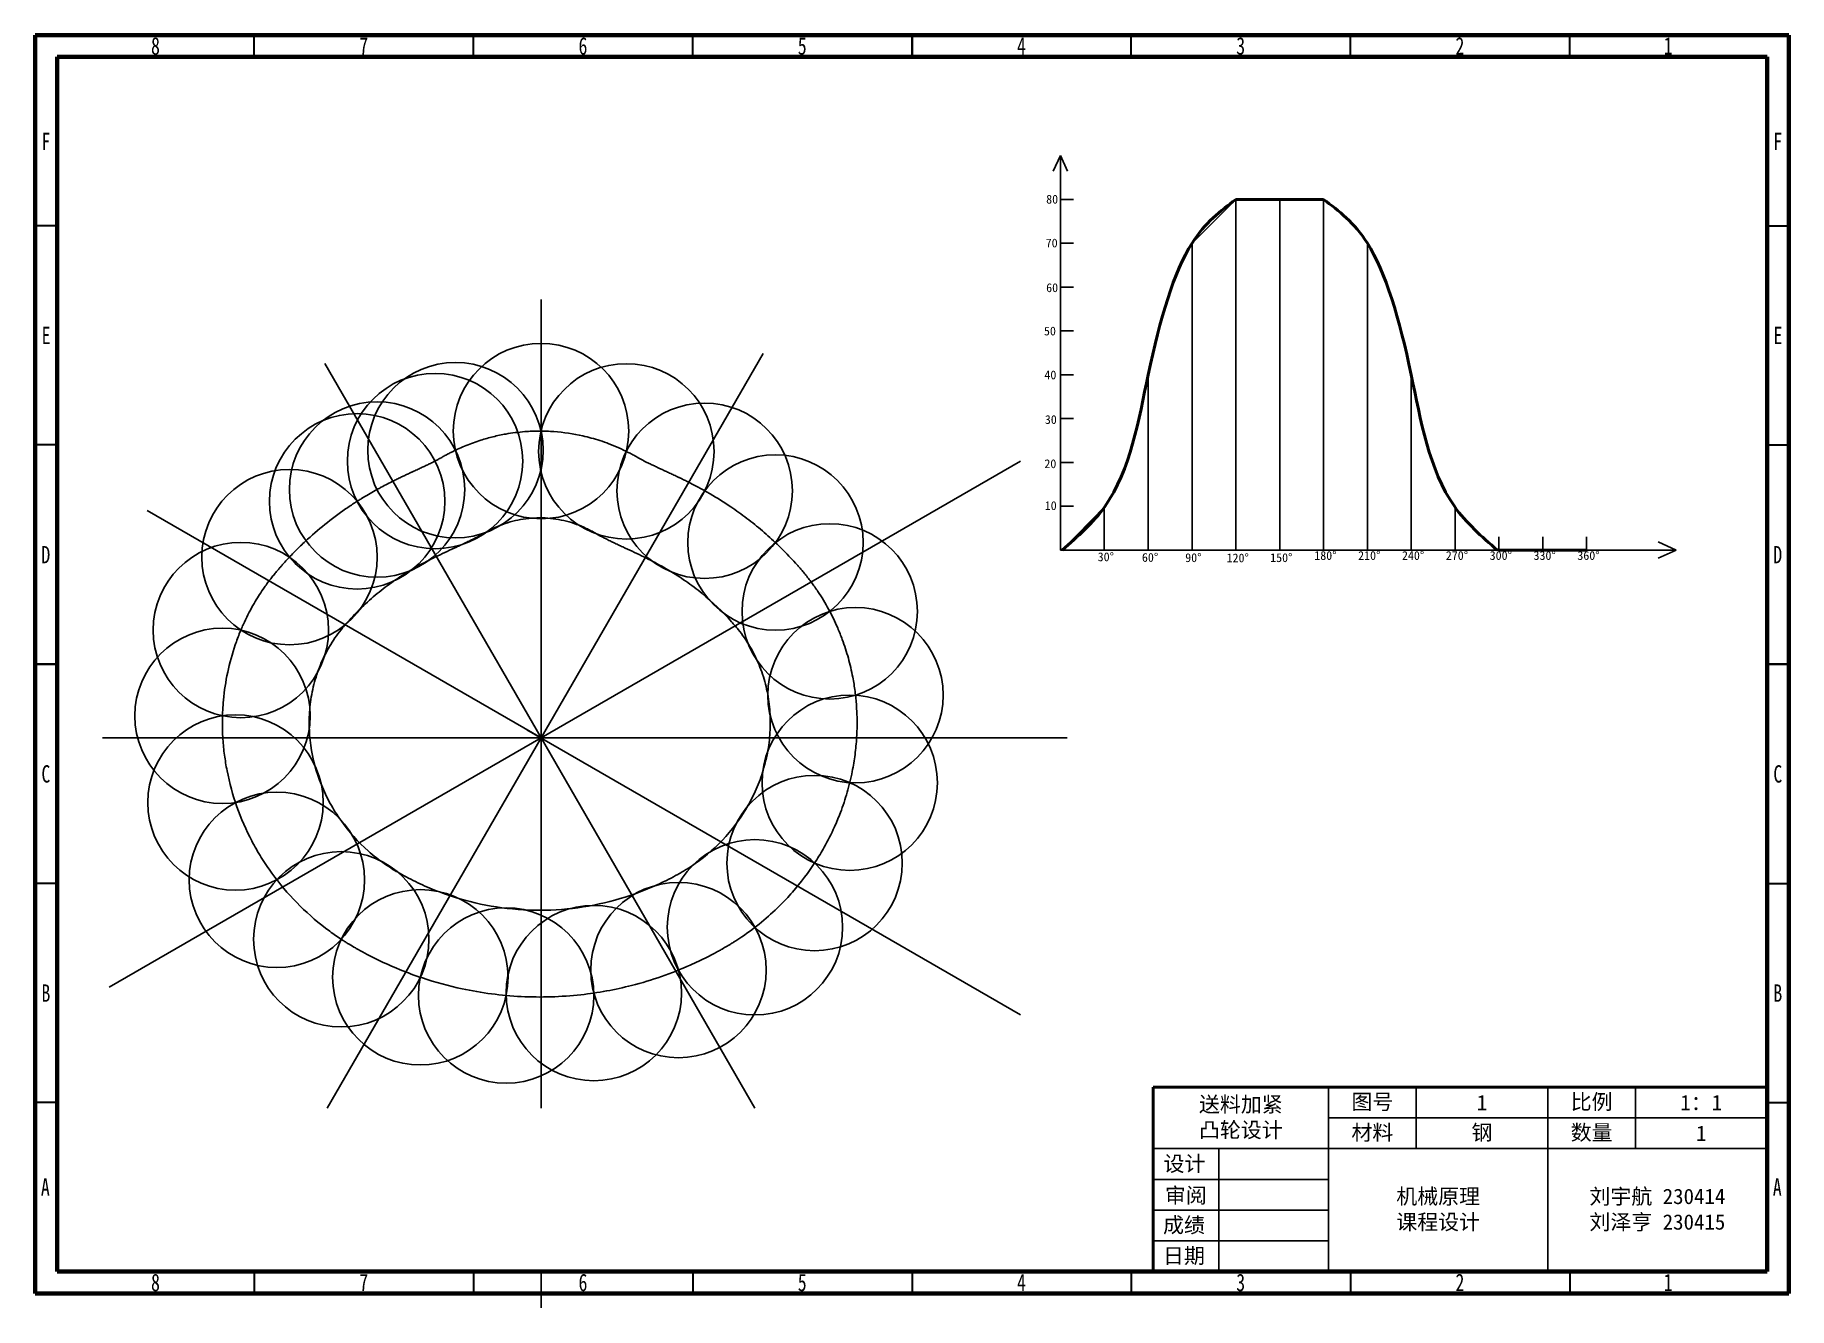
# Model space of a CAD drawing. Header units: millimetres. Extents: x 15 to 4296, y 2 to 2183.
# Drawn here: x 15 to 415, y 1.7 to 292 of the extents above.
import ezdxf

# ---------------------------------------------------------------- set-up
doc = ezdxf.new("R2010")
doc.units = ezdxf.units.MM
doc.layers.get('Defpoints').update_dxf_attribs({"lineweight": 50})
doc.styles.add('SLDTEXTSTYLE0', font='TXT', dxfattribs={"width": 0.75})

# ---------------------------------------------------------------- blocks, each defined once
blk = doc.blocks.new('*U15')
blk.add_line((0, -1.5), (0, 1.5))
blk = doc.blocks.new('*U16')
at = {"color": 0, "linetype": 'ByBlock', "lineweight": -2, "transparency": 16777216}
for p in [(0, 0), (10, 0), (20, 0), (30, 0), (40, 0), (50, 0), (60, 0), (70, 0), (80, 0), (90, 0), (100, 0), (110, 0)]:
    blk.add_blockref('*U15', p, dxfattribs=at)
blk = doc.blocks.new('*U17')
blk.add_line((-1.5, 0), (1.5, 0))
blk = doc.blocks.new('*U18')
at = {"color": 0, "linetype": 'ByBlock', "lineweight": -2, "transparency": 16777216}
for p in [(0, 70, 70), (0, 60, 60), (0, 50, 50), (0, 40, 40), (0, 30, 30), (0, 20, 20), (0, 10, 10), (0, 0)]:
    blk.add_blockref('*U17', p, dxfattribs=at)
blk = doc.blocks.new('zuobiaoxi')
for p, q in [((16.52, -7.26), (14.88, -10.84)), ((16.52, -97.26), (16.52, -7.26)), ((16.52, -7.26), (18.09, -10.84)), ((46.53, -27.26, 25), (56.52, -17.26)), ((56.52, -97.26), (56.52, -17.26)), ((66.52, -97.26), (66.52, -17.26)), ((76.52, -97.26), (76.52, -17.26)), ((46.52, -97.26), (46.53, -27.26, 25)), ((86.52, -97.26), (86.52, -27.26)), ((36.52, -97.26), (36.52, -57.26)), ((96.52, -97.26), (96.52, -57.26)), ((36.43, -77.26, 10), (36.52, -77.26, 10)), ((16.92, -97.26), (26.68, -87.26, 5)), ((26.52, -97.26), (26.52, -87.42)), ((106.52, -97.26), (106.52, -87.48)), ((156.92, -97.26), (152.84, -95.36)), ((16.52, -97.26), (136.52, -97.26)), ((16.52, -97.26), (26.52, -97.26)), ((16.52, -97.26), (16.52, -97.26)), ((16.52, -97.26), (16.52, -97.26)), ((16.52, -97.26), (16.52, -97.26)), ((16.52, -97.26), (16.52, -97.26)), ((16.52, -97.26), (16.52, -97.26)), ((16.52, -97.26), (16.52, -97.26)), ((16.52, -97.26), (16.52, -97.26)), ((16.52, -97.26), (26.52, -97.26)), ((136.52, -97.26), (156.92, -97.26)), ((156.92, -97.26), (152.84, -99.1))]:
    blk.add_line(p, q)
at = {"layer": 'Defpoints'}
for p, q in [((56.52, -17.26), (76.52, -17.26)), ((116.52, -97.26), (136.52, -97.26))]:
    blk.add_line(p, q, dxfattribs=at)
for points in [[(16.92, -97.26), (26.68, -87.26, 5), (36.52, -57.26), (46.53, -27.26, 25), (56.52, -17.26)], [(116.12, -97.26), (106.36, -87.26, 5), (96.52, -57.26), (86.51, -27.26, 25), (76.52, -17.26)]]:
    blk.add_spline(points, degree=3, dxfattribs=at)
for name, p in [('*U18', (18.02, -87.26)), ('*U16', (26.52, -95.76))]:
    blk.add_blockref(name, p)
at = {"char_height": 2, "attachment_point": 1}
for s, width, insert in [('{\\fFangSong|b0|i0|c134|p49;80}', 4.8447, (13.26, -16.23)), ('{\\fFangSong|b0|i0|c134|p49;70}', 4.441, (13.16, -26.22)), ('{\\fFangSong|b0|i0|c134|p49;60}', 4.2391, (13.26, -36.41)), ('{\\fFangSong|b0|i0|c134|p49;50}', 4.9753, (12.76, -46.29)), ('{\\fFangSong|b0|i0|c134|p49;40}', 3.0576, (12.86, -56.3)), ('{\\fFangSong|b0|i0|c134|p49;30}', 5.0789, (12.96, -66.49)), ('{\\fFangSong|b0|i0|c134|p49;20}', 4.8771, (12.85, -76.56)), ('{\\fFangSong|b0|i0|c134|p49;10}', 4.7197, (12.94, -86.12)), ('{\\fSTFangsong|b0|i0|c134|p2;30°}', 9.3727, (25.01, -97.8)), ('{\\fSTFangsong|b0|i0|c134|p2;60°}', 4.3919, (35.1, -97.93)), ('{\\fSTFangsong|b0|i0|c134|p2;90°}', 4.3919, (44.97, -97.99)), ('{\\fSTFangsong|b0|i0|c134|p2;120°}', 4.3919, (54.41, -98.05)), ('{\\fSTFangsong|b0|i0|c134|p2;150°}', 4.3919, (64.35, -97.99)), ('{\\fSTFangsong|b0|i0|c134|p2;180°}', 4.3919, (74.41, -97.5)), ('{\\fFangSong|b0|i0|c134|p49;210°}', 4.3919, (84.41, -97.5)), ('{\\fFangSong|b0|i0|c134|p49;240°}', 4.3919, (94.41, -97.5)), ('{\\fFangSong|b0|i0|c0|p49;270°}', 4.3919, (104.41, -97.5)), ('{\\fFangSong|b0|i0|c134|p49;300°}', 4.3919, (114.41, -97.5)), ('{\\fFangSong|b0|i0|c134|p49;330°}', 4.3919, (124.41, -97.5)), ('{\\fFangSong|b0|i0|c134|p49;360°}', 4.3919, (134.41, -97.5))]:
    blk.add_mtext_dynamic_manual_height_columns(s, width=width, gutter_width=17.5, heights=[0], dxfattribs=dict(at, insert=insert))
blk = doc.blocks.new('zuobiaoxi2')
blk.add_blockref('zuobiaoxi', (232.34, 271.79))
blk = doc.blocks.new('zuobiaoxi1')
blk.add_blockref('zuobiaoxi2', (0, 0))
blk = doc.blocks.new('标题')
for p, q in [((310, 38), (310, 52)), ((330, 52), (330, 38)), ((360, 52), (360, 38)), ((380, 52), (380, 38)), ((310, 45), (410, 45)), ((270, 38), (310, 38)), ((310, 38), (410, 38)), ((310, 31), (270, 31)), ((310, 24), (270, 24)), ((270, 17), (310, 17))]:
    blk.add_line(p, q)
at = {"layer": 'Defpoints'}
blk.add_line((270, 52), (410, 52), dxfattribs=at)
at = {"char_height": 3.5, "attachment_point": 5}
for s, width, insert in [('{\\fFangSong|b0|i0|c134|p49;送料加紧\\P凸轮设计}', 40, (290, 45)), ('{\\fFangSong|b0|i0|c134|p49;图号}', 20, (320, 48.5)), ('{\\fFangSong|b0|i0|c134|p49;1}', 30, (345, 48.5)), ('{\\fFangSong|b0|i0|c134|p49;比例}', 20, (370, 48.5)), ('{\\fFangSong|b0|i0|c134|p49;1：1}', 30, (395, 48.5)), ('{\\fFangSong|b0|i0|c134|p49;材料}', 20, (320, 41.5)), ('{\\fFangSong|b0|i0|c134|p49;数量}', 20, (370, 41.5)), ('{\\fFangSong|b0|i0|c134|p49;1}', 30, (395, 41.5)), ('{\\fFangSong|b0|i0|c134|p49;设计}', 20, (277.15, 34.38)), ('{\\fFangSong|b0|i0|c134|p49;审阅}', 20, (277.45, 27.14)), ('{\\fFangSong|b0|i0|c134|p49;机械原理\\P课程设计}', 50, (335, 24)), ('{\\fFangSong|b0|i0|c134|p49;刘宇航 230414\\P刘泽亨 230415}', 50, (385, 24)), ('{\\fFangSong|b0|i0|c134|p49;成绩}', 20, (277.03, 20.38)), ('{\\fFangSong|b0|i0|c134|p49;日期}', 20, (277.03, 13.38))]:
    blk.add_mtext_dynamic_manual_height_columns(s, width=width, gutter_width=17.5, heights=[0], dxfattribs=dict(at, insert=insert))

msp = doc.modelspace()

# ---------------------------------------------------------------- linework, layer by layer
at = {"color": 7, "linetype": 'Continuous', "lineweight": 70}
for p, q in [((15, 5), (15, 292)), ((15, 292), (415, 292)), ((415, 292), (415, 5)), ((20, 10), (20, 287)), ((20, 287), (410, 287)), ((410, 287), (410, 10)), ((410, 10), (20, 10)), ((415, 5), (15, 5))]:
    msp.add_line(p, q, dxfattribs=at)
at = {"color": 7, "linetype": 'Continuous', "lineweight": 35}
for p, q in [((65, 287), (65, 292)), ((115, 287), (115, 292)), ((165, 287), (165, 292)), ((215, 292), (215, 287)), ((215, 287), (215, 292)), ((265, 287), (265, 292)), ((315, 287), (315, 292)), ((365, 287), (365, 292)), ((20, 248.5), (15, 248.5)), ((410, 248.5), (415, 248.5)), ((20, 198.5), (15, 198.5)), ((410, 198.5), (415, 198.5)), ((15, 148.5), (20, 148.5)), ((20, 148.5), (15, 148.5)), ((415, 148.5), (410, 148.5)), ((410, 148.5), (415, 148.5)), ((20, 98.5), (15, 98.5)), ((410, 98.5), (415, 98.5)), ((20, 48.5), (15, 48.5)), ((410, 48.5), (415, 48.5)), ((65, 10), (65, 5)), ((115, 10), (115, 5)), ((165, 10), (165, 5)), ((215, 10), (215, 5)), ((265, 10), (265, 5)), ((315, 10), (315, 5)), ((365, 10), (365, 5))]:
    msp.add_line(p, q, dxfattribs=at)
for p, q in [((130.39, 231.67), (130.39, 47.22)), ((81.08, 217.09), (130.39, 131.67)), ((130.39, 131.67), (181.03, 219.38)), ((130.39, 131.67), (239.74, 194.8)), ((130.39, 131.67), (40.58, 183.53)), ((127.18, 133.53), (239.77, 68.53)), ((30.39, 131.67), (250.39, 131.67)), ((130.39, 131.67), (31.89, 74.8)), ((81.63, 47.22), (130.39, 131.67)), ((130.39, 131.67), (179.15, 47.22)), ((285, 38), (285, 10)), ((310, 38), (310, 10)), ((360, 38), (360, 10)), ((130.39, 10), (130.39, 1.67))]:
    msp.add_line(p, q)
for centre in [(130.39, 201.67), (110.87, 197.31), (149.85, 197.05), (106.22, 194.83), (93, 188.34), (167.71, 188.06), (88.45, 185.65), (183.86, 176.25), (73.02, 172.93), (196.24, 160.55), (61.93, 156.29), (202.12, 141.43), (57.74, 136.73), (200.8, 121.47), (60.7, 116.95), (192.78, 103.15), (70.15, 99.32), (179.18, 88.49), (84.84, 85.75), (102.87, 77.09), (161.73, 78.73), (122.43, 72.94), (142.42, 73.49)]:
    msp.add_circle(centre, 20)
at = {"color": 7, "linetype": 'Continuous'}
msp.add_open_spline([(106.22, 194.83), (106.48, 194.96), (106.72, 195.1), (107.07, 195.28), (107.17, 195.34), (107.34, 195.43), (107.41, 195.47), (107.51, 195.53), (107.54, 195.54), (107.59, 195.57), (107.61, 195.58), (107.7, 195.63), (107.8, 195.69), (107.99, 195.8), (108.03, 195.83), (108.16, 195.9), (108.22, 195.93), (108.41, 196.04), (108.53, 196.11), (108.91, 196.31), (109.16, 196.45), (109.67, 196.71), (109.92, 196.84), (110.69, 197.23), (111.21, 197.48), (112.27, 197.95), (112.8, 198.18), (114.42, 198.84), (115.53, 199.24), (117.58, 199.89), (118.52, 200.16), (120.43, 200.62), (121.4, 200.83), (123.8, 201.25), (125.24, 201.43), (127.8, 201.63), (128.92, 201.67), (131.14, 201.68), (132.24, 201.64), (135.55, 201.39), (137.76, 201.06), (141.22, 200.28), (142.52, 199.93), (144.5, 199.29), (145.2, 199.04), (147.41, 198.21), (148.88, 197.55), (150.58, 196.68), (150.86, 196.54), (151.41, 196.25), (151.68, 196.09), (152.03, 195.9), (152.11, 195.86), (152.23, 195.79), (152.29, 195.75), (152.43, 195.67), (152.5, 195.63), (152.63, 195.56), (152.73, 195.5), (152.94, 195.38), (153.04, 195.33), (153.36, 195.15), (153.58, 195.04), (153.99, 194.82), (154.19, 194.72), (154.5, 194.56), (154.62, 194.5), (154.84, 194.4), (154.96, 194.34), (155.22, 194.21), (155.36, 194.14), (155.76, 193.95), (156, 193.84), (156.4, 193.65), (156.55, 193.57), (156.89, 193.42), (157.06, 193.34), (157.5, 193.13), (157.75, 193.02), (158.26, 192.78), (158.51, 192.66), (158.93, 192.47), (159.08, 192.4), (159.55, 192.18), (159.88, 192.03), (160.54, 191.72), (160.87, 191.56), (161.41, 191.31), (161.62, 191.2), (161.9, 191.07), (161.97, 191.03), (162.11, 190.97), (162.19, 190.93), (162.4, 190.83), (162.54, 190.76), (162.97, 190.55), (163.25, 190.41), (163.8, 190.13), (164.06, 190), (164.5, 189.78), (164.7, 189.68), (165.08, 189.48), (165.28, 189.37), (165.86, 189.07), (166.25, 188.86), (167.42, 188.23), (168.2, 187.78), (170.57, 186.41), (172.13, 185.43), (174.3, 183.97), (174.92, 183.54), (176.14, 182.67), (176.75, 182.22), (178.55, 180.85), (179.73, 179.91), (182.02, 177.95), (183.14, 176.94), (184.76, 175.39), (185.28, 174.88), (186.82, 173.32), (187.82, 172.26), (188.97, 170.96), (189.16, 170.75), (189.44, 170.43), (189.54, 170.31), (189.72, 170.1), (189.82, 169.99), (190.13, 169.63), (190.36, 169.35), (190.89, 168.7), (191.13, 168.39), (191.62, 167.76), (191.87, 167.44), (192.59, 166.46), (193.07, 165.79), (194.41, 163.78), (195.22, 162.43), (196.35, 160.35), (196.72, 159.64), (197.41, 158.21), (197.74, 157.49), (198.43, 155.89), (198.78, 155.02), (199.37, 153.43), (199.61, 152.73), (200.07, 151.31), (200.28, 150.59), (200.88, 148.44), (201.22, 147), (201.7, 144.47), (201.87, 143.38), (202.16, 141.2), (202.26, 140.11), (202.46, 137.27), (202.5, 135.52), (202.44, 133.12), (202.41, 132.46), (202.3, 130.48), (202.17, 129.18), (201.84, 126.59), (201.63, 125.3), (201.21, 123.21), (201.04, 122.42), (200.65, 120.84), (200.44, 120.06), (199.77, 117.72), (199.26, 116.18), (198.26, 113.56), (197.8, 112.46), (196.6, 109.8), (195.82, 108.26), (194.36, 105.65), (193.7, 104.57), (191.42, 101.04), (189.65, 98.7), (186.78, 95.43), (185.8, 94.39), (182.14, 90.77), (179.27, 88.41), (175.58, 85.9), (174.95, 85.49), (174.04, 84.92), (173.78, 84.76), (173.3, 84.47), (173.09, 84.34), (172.45, 83.96), (172.08, 83.75), (171.43, 83.38), (171.15, 83.22), (170.58, 82.91), (170.3, 82.76), (169.44, 82.3), (168.86, 82), (167.01, 81.06), (165.72, 80.45), (162.29, 78.92), (160.1, 78.06), (155.65, 76.51), (153.38, 75.82), (147.28, 74.26), (143.41, 73.55), (137.23, 72.86), (134.96, 72.7), (130.41, 72.56), (128.13, 72.58), (121.31, 72.92), (116.81, 73.52), (109.31, 75.12), (106.29, 75.95), (101.62, 77.51), (99.92, 78.14), (95.66, 79.87), (93.14, 81.04), (90.03, 82.68), (89.36, 83.05), (88.48, 83.54), (88.27, 83.66), (87.62, 84.03), (87.11, 84.33), (86.4, 84.76), (86.17, 84.9), (85.71, 85.19), (85.48, 85.34), (84.8, 85.78), (84.34, 86.08), (82.99, 87.01), (82.11, 87.65), (78.92, 90.08), (76.73, 92.03), (72.64, 96.21), (70.74, 98.45), (68.16, 102), (67.36, 103.2), (65.83, 105.65), (65.11, 106.9), (63.12, 110.69), (61.99, 113.28), (60.09, 118.64), (59.34, 121.39), (58.55, 125.39), (58.36, 126.58), (58.04, 128.97), (57.92, 130.18), (57.75, 132.87), (57.7, 134.36), (57.74, 137.33), (57.82, 138.82), (58.15, 142.43), (58.48, 144.55), (59.37, 148.76), (59.95, 150.86), (60.98, 153.88), (61.34, 154.83), (61.8, 155.97), (61.88, 156.17), (62.05, 156.55), (62.13, 156.75), (62.38, 157.32), (62.55, 157.71), (63.08, 158.85), (63.46, 159.6), (64.2, 161.03), (64.58, 161.71), (65.28, 162.92), (65.62, 163.47), (66.3, 164.54), (66.65, 165.07), (67.23, 165.92), (67.45, 166.25), (67.91, 166.88), (68.14, 167.19), (68.54, 167.73), (68.72, 167.95), (69.01, 168.33), (69.13, 168.48), (69.36, 168.76), (69.48, 168.91), (69.71, 169.19), (69.82, 169.32), (70.13, 169.7), (70.32, 169.93), (70.65, 170.31), (70.82, 170.5), (71.14, 170.87), (71.3, 171.05), (71.79, 171.6), (72.12, 171.97), (73.12, 173.05), (73.8, 173.76), (75.19, 175.15), (75.89, 175.84), (78.06, 177.86), (79.55, 179.15), (82.63, 181.63), (84.21, 182.81), (86.52, 184.4), (87.22, 184.86), (88.18, 185.48), (88.43, 185.64), (88.95, 185.97), (89.2, 186.13), (89.98, 186.6), (90.5, 186.92), (91.54, 187.53), (92.06, 187.82), (92.81, 188.24), (93.03, 188.36), (93.5, 188.62), (93.73, 188.74), (94.42, 189.12), (94.88, 189.36), (95.83, 189.85), (96.32, 190.1), (97.13, 190.5), (97.45, 190.66), (97.92, 190.89), (98.07, 190.96), (98.29, 191.07), (98.36, 191.1), (98.48, 191.16), (98.54, 191.19), (98.73, 191.28), (98.86, 191.34), (99.24, 191.52), (99.49, 191.64), (100.02, 191.89), (100.3, 192.02), (100.67, 192.2), (100.76, 192.24), (100.93, 192.32), (101.02, 192.36), (101.28, 192.48), (101.45, 192.56), (101.95, 192.79), (102.28, 192.94), (102.76, 193.17), (102.93, 193.25), (103.24, 193.39), (103.38, 193.45), (103.65, 193.58), (103.79, 193.64), (104.06, 193.77), (104.2, 193.84), (104.62, 194.04), (104.91, 194.18), (105.33, 194.38), (105.49, 194.46), (105.82, 194.63), (105.98, 194.71), (106.17, 194.81), (106.19, 194.82), (106.22, 194.83)], degree=3, knots=[0, 0, 0, 0, 0.00411, 0.00411, 0.005944, 0.005944, 0.007167, 0.007167, 0.007687, 0.007687, 0.008207, 0.008207, 0.009448, 0.009448, 0.009844, 0.009844, 0.01024, 0.01024, 0.011033, 0.011033, 0.012618, 0.012618, 0.014203, 0.014203, 0.017372, 0.017372, 0.020542, 0.020542, 0.026882, 0.026882, 0.032091, 0.032091, 0.037301, 0.037301, 0.044955, 0.044955, 0.050764, 0.050764, 0.056572, 0.056572, 0.068189, 0.068189, 0.075403, 0.075403, 0.079349, 0.079349, 0.088167, 0.088167, 0.089905, 0.089905, 0.091642, 0.091642, 0.092105, 0.092105, 0.092568, 0.092568, 0.093494, 0.093494, 0.095346, 0.095346, 0.097198, 0.097198, 0.100901, 0.100901, 0.103921, 0.103921, 0.105686, 0.105686, 0.10745, 0.10745, 0.109351, 0.109351, 0.11253, 0.11253, 0.114615, 0.114615, 0.1167, 0.1167, 0.11953, 0.11953, 0.12236, 0.12236, 0.124002, 0.124002, 0.127287, 0.127287, 0.130571, 0.130571, 0.132706, 0.132706, 0.133369, 0.133369, 0.134032, 0.134032, 0.135358, 0.135358, 0.13801, 0.13801, 0.14043, 0.14043, 0.1422, 0.1422, 0.14397, 0.14397, 0.14751, 0.14751, 0.154589, 0.154589, 0.168749, 0.168749, 0.174435, 0.174435, 0.180122, 0.180122, 0.191495, 0.191495, 0.202868, 0.202868, 0.208394, 0.208394, 0.219446, 0.219446, 0.221544, 0.221544, 0.22267, 0.22267, 0.223795, 0.223795, 0.226046, 0.226046, 0.228562, 0.228562, 0.231077, 0.231077, 0.236109, 0.236109, 0.245927, 0.245927, 0.250894, 0.250894, 0.25586, 0.25586, 0.261802, 0.261802, 0.266527, 0.266527, 0.271251, 0.271251, 0.2807, 0.2807, 0.287771, 0.287771, 0.294841, 0.294841, 0.306177, 0.306177, 0.310474, 0.310474, 0.319068, 0.319068, 0.327663, 0.327663, 0.333038, 0.333038, 0.338412, 0.338412, 0.349162, 0.349162, 0.357125, 0.357125, 0.368649, 0.368649, 0.377168, 0.377168, 0.39692, 0.39692, 0.406554, 0.406554, 0.431726, 0.431726, 0.436846, 0.436846, 0.438992, 0.438992, 0.440631, 0.440631, 0.443907, 0.443907, 0.446394, 0.446394, 0.448881, 0.448881, 0.453855, 0.453855, 0.464683, 0.464683, 0.482185, 0.482185, 0.499686, 0.499686, 0.528251, 0.528251, 0.544667, 0.544667, 0.561082, 0.561082, 0.593914, 0.593914, 0.616896, 0.616896, 0.630368, 0.630368, 0.651369, 0.651369, 0.657242, 0.657242, 0.659134, 0.659134, 0.662918, 0.662918, 0.66477, 0.66477, 0.666621, 0.666621, 0.670323, 0.670323, 0.677728, 0.677728, 0.697531, 0.697531, 0.717334, 0.717334, 0.727046, 0.727046, 0.736758, 0.736758, 0.755647, 0.755647, 0.774536, 0.774536, 0.782472, 0.782472, 0.790408, 0.790408, 0.800069, 0.800069, 0.80973, 0.80973, 0.82348, 0.82348, 0.83723, 0.83723, 0.843698, 0.843698, 0.84501, 0.84501, 0.846321, 0.846321, 0.848944, 0.848944, 0.854189, 0.854189, 0.859029, 0.859029, 0.862962, 0.862962, 0.866895, 0.866895, 0.869289, 0.869289, 0.871682, 0.871682, 0.873484, 0.873484, 0.874704, 0.874704, 0.875741, 0.875741, 0.876778, 0.876778, 0.878853, 0.878853, 0.880713, 0.880713, 0.882572, 0.882572, 0.886292, 0.886292, 0.893731, 0.893731, 0.901169, 0.901169, 0.916047, 0.916047, 0.930925, 0.930925, 0.9373, 0.9373, 0.939637, 0.939637, 0.941974, 0.941974, 0.946649, 0.946649, 0.951324, 0.951324, 0.953406, 0.953406, 0.955488, 0.955488, 0.959652, 0.959652, 0.964264, 0.964264, 0.967209, 0.967209, 0.968628, 0.968628, 0.969262, 0.969262, 0.969896, 0.969896, 0.971163, 0.971163, 0.973697, 0.973697, 0.976473, 0.976473, 0.97739, 0.97739, 0.978307, 0.978307, 0.98014, 0.98014, 0.983807, 0.983807, 0.985646, 0.985646, 0.98732, 0.98732, 0.989127, 0.989127, 0.990934, 0.990934, 0.994549, 0.994549, 0.997074, 0.997074, 0.999598, 0.999598, 1, 1, 1, 1], dxfattribs=at)
at = {"color": 7, "linetype": 'Continuous', "lineweight": 25}
msp.add_open_spline([(115.29, 177.24), (115.99, 177.6), (116.67, 177.97), (117.52, 178.45), (117.69, 178.55), (118.02, 178.74), (118.19, 178.83), (118.71, 179.11), (119.06, 179.29), (120.84, 180.14), (122.36, 180.7), (125.52, 181.51), (127.16, 181.76), (130.47, 181.93), (132.14, 181.85), (135.41, 181.36), (137, 180.95), (139.27, 180.13), (140.01, 179.82), (141.08, 179.32), (141.43, 179.14), (141.94, 178.86), (142.11, 178.77), (142.45, 178.58), (142.62, 178.48), (143.47, 178), (144.15, 177.63), (145.19, 177.09), (145.54, 176.92), (146.23, 176.57), (146.58, 176.4), (147.28, 176.06), (147.64, 175.9), (148.34, 175.56), (148.69, 175.4), (149.75, 174.91), (150.46, 174.58), (151.87, 173.93), (152.57, 173.59), (153.98, 172.92), (154.67, 172.57), (156.75, 171.51), (158.12, 170.76), (160.8, 169.18), (162.11, 168.34), (164.67, 166.56), (165.91, 165.62), (169.53, 162.66), (171.78, 160.5), (174.11, 157.89), (174.37, 157.59), (174.88, 157), (175.13, 156.71), (175.86, 155.8), (176.33, 155.17), (177.66, 153.25), (178.45, 151.91), (179.84, 149.12), (180.43, 147.67), (181.41, 144.72), (181.8, 143.21), (182.37, 140.14), (182.55, 138.59), (182.71, 135.48), (182.69, 133.92), (182.46, 130.82), (182.24, 129.27), (181.62, 126.22), (181.22, 124.72), (180.23, 121.76), (179.65, 120.31), (178.32, 117.5), (177.57, 116.13), (175.1, 112.17), (173.14, 109.72), (168.72, 105.33), (166.26, 103.39), (163.29, 101.54), (162.95, 101.34), (162.28, 100.95), (161.94, 100.75), (160.92, 100.18), (160.23, 99.82), (158.14, 98.75), (156.7, 98.08), (152.3, 96.22), (149.22, 95.18), (142.89, 93.57), (139.63, 93), (133.04, 92.36), (129.71, 92.3), (123.09, 92.68), (119.8, 93.12), (113.38, 94.49), (110.25, 95.41), (105.74, 97.11), (104.27, 97.73), (102.12, 98.73), (101.41, 99.08), (100.01, 99.79), (99.33, 100.15), (98.31, 100.72), (97.97, 100.91), (97.29, 101.3), (96.96, 101.5), (95.97, 102.12), (95.32, 102.55), (93.4, 103.89), (92.18, 104.85), (88.68, 107.95), (86.58, 110.28), (83.87, 114.08), (83.05, 115.4), (81.55, 118.13), (80.88, 119.54), (79.13, 123.87), (78.31, 126.9), (77.66, 131.53), (77.54, 133.08), (77.49, 136.2), (77.57, 137.76), (77.93, 140.85), (78.21, 142.38), (78.98, 145.4), (79.47, 146.88), (80.65, 149.77), (81.34, 151.17), (82.52, 153.18), (82.94, 153.84), (83.82, 155.12), (84.29, 155.75), (85.02, 156.66), (85.27, 156.95), (85.78, 157.54), (86.04, 157.84), (86.81, 158.71), (87.34, 159.28), (88.96, 160.96), (90.09, 162.04), (92.42, 164.11), (93.62, 165.1), (96.1, 166.98), (97.38, 167.87), (99.35, 169.13), (100.01, 169.54), (101.35, 170.33), (102.02, 170.72), (103.39, 171.47), (104.08, 171.83), (105.46, 172.54), (106.16, 172.89), (107.56, 173.56), (108.26, 173.9), (109.68, 174.56), (110.38, 174.88), (111.44, 175.37), (111.79, 175.54), (112.5, 175.87), (112.85, 176.04), (113.55, 176.37), (113.9, 176.54), (114.6, 176.89), (114.95, 177.06), (115.29, 177.24)], degree=3, knots=[0, 0, 0, 0, 0.007812, 0.007812, 0.009766, 0.009766, 0.011719, 0.011719, 0.015625, 0.015625, 0.03125, 0.03125, 0.046875, 0.046875, 0.0625, 0.0625, 0.078125, 0.078125, 0.085937, 0.085937, 0.089844, 0.089844, 0.091797, 0.091797, 0.09375, 0.09375, 0.101562, 0.101562, 0.105469, 0.105469, 0.109375, 0.109375, 0.113281, 0.113281, 0.117187, 0.117187, 0.125, 0.125, 0.132812, 0.132812, 0.140625, 0.140625, 0.15625, 0.15625, 0.171875, 0.171875, 0.1875, 0.1875, 0.21875, 0.21875, 0.222656, 0.222656, 0.226562, 0.226562, 0.234375, 0.234375, 0.25, 0.25, 0.265625, 0.265625, 0.28125, 0.28125, 0.296875, 0.296875, 0.3125, 0.3125, 0.328125, 0.328125, 0.34375, 0.34375, 0.359375, 0.359375, 0.375, 0.375, 0.40625, 0.40625, 0.4375, 0.4375, 0.441406, 0.441406, 0.445313, 0.445313, 0.453125, 0.453125, 0.46875, 0.46875, 0.5, 0.5, 0.53125, 0.53125, 0.5625, 0.5625, 0.59375, 0.59375, 0.625, 0.625, 0.640625, 0.640625, 0.648438, 0.648438, 0.65625, 0.65625, 0.660156, 0.660156, 0.664063, 0.664063, 0.671875, 0.671875, 0.6875, 0.6875, 0.71875, 0.71875, 0.734375, 0.734375, 0.75, 0.75, 0.78125, 0.78125, 0.796875, 0.796875, 0.8125, 0.8125, 0.828125, 0.828125, 0.84375, 0.84375, 0.859375, 0.859375, 0.867187, 0.867187, 0.875, 0.875, 0.878906, 0.878906, 0.882812, 0.882812, 0.890625, 0.890625, 0.90625, 0.90625, 0.921875, 0.921875, 0.9375, 0.9375, 0.945312, 0.945312, 0.953125, 0.953125, 0.960937, 0.960937, 0.96875, 0.96875, 0.976562, 0.976562, 0.984375, 0.984375, 0.988281, 0.988281, 0.992188, 0.992188, 0.996094, 0.996094, 1, 1, 1, 1], dxfattribs=at)
at = {"layer": 'Defpoints'}
msp.add_line((270, 10), (270, 52), dxfattribs=at)

# ---------------------------------------------------------------- block references
for name in ['zuobiaoxi1', '标题']:
    msp.add_blockref(name, (0, 0))

# ---------------------------------------------------------------- texts
at = {"color": 7, "linetype": 'Continuous', "lineweight": 0, "char_height": 3.97, "attachment_point": 2, "style": 'SLDTEXTSTYLE0'}
for s, insert in [('8', (42.46, 291.51)), ('7', (89.96, 291.51)), ('6', (139.96, 291.51)), ('5', (189.96, 291.51)), ('4', (239.96, 291.51)), ('3', (289.96, 291.51)), ('2', (339.96, 291.51)), ('1', (387.46, 291.51)), ('F', (17.46, 269.72)), ('F', (412.46, 269.72)), ('E', (17.51, 225.47)), ('E', (412.51, 225.47)), ('D', (17.45, 175.47)), ('D', (412.45, 175.47)), ('C', (17.46, 125.47)), ('C', (412.46, 125.47)), ('B', (17.47, 75.47)), ('B', (412.47, 75.47)), ('A', (17.34, 31.22)), ('A', (412.34, 31.22)), ('8', (42.46, 9.47)), ('7', (89.96, 9.47)), ('6', (139.96, 9.47)), ('5', (189.96, 9.47)), ('4', (239.96, 9.47)), ('3', (289.96, 9.47)), ('2', (339.96, 9.47)), ('1', (387.46, 9.47))]:
    msp.add_mtext(s, dxfattribs=dict(at, insert=insert))
at = {"insert": (345, 41.5), "char_height": 3.5, "attachment_point": 5}
msp.add_mtext_dynamic_manual_height_columns('{\\fFangSong|b0|i0|c134|p49;钢}', width=30, gutter_width=17.5, heights=[0], dxfattribs=at)

doc.saveas('drawing.dxf')
